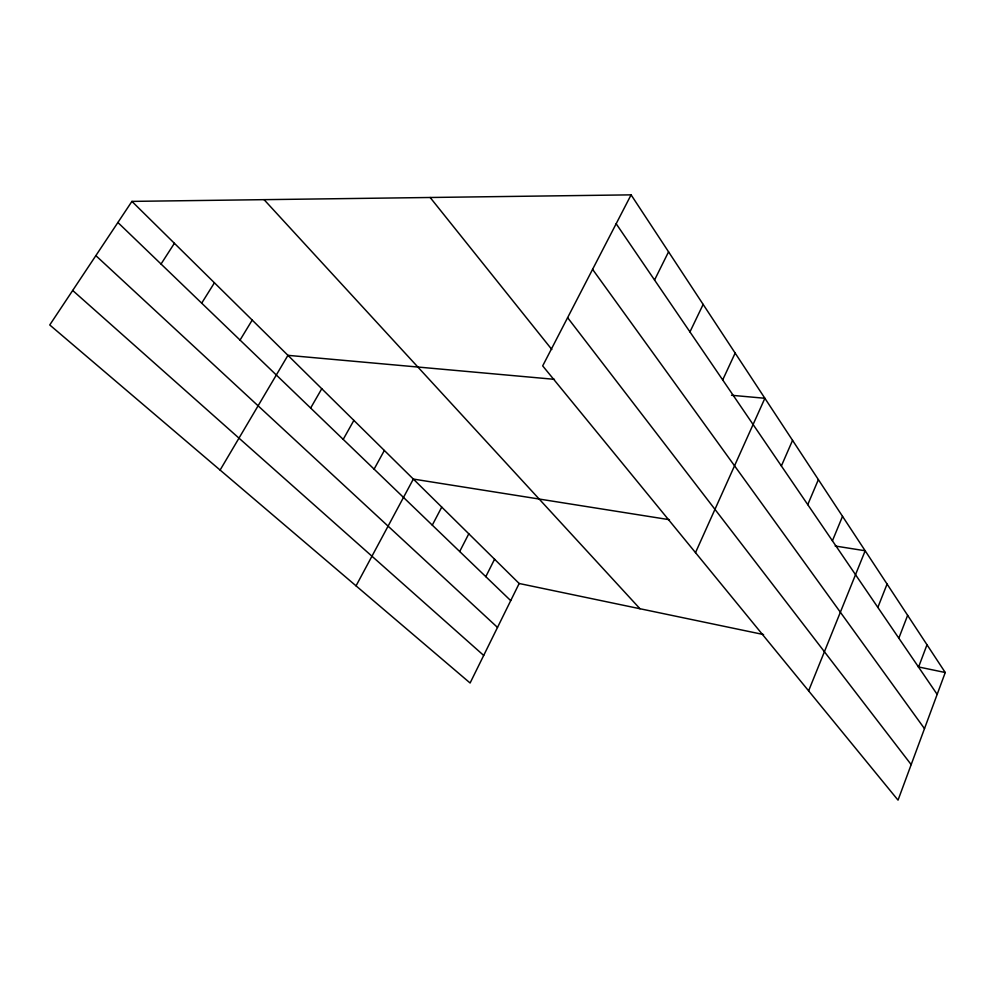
<?xml version="1.0" encoding="UTF-8"?>
<svg xmlns="http://www.w3.org/2000/svg" width="995" height="995" viewBox="0 0 995 995"><rect width="100%" height="100%" fill="white"/><g stroke="black" fill="none" stroke-linecap="round" stroke-linejoin="round"><path stroke-width="1.49" d="M631.091 194.858L945.25 672.52L898.037 800.142L542.685 365.886L631.091 194.858L131.925 201.388L49.75 324.955L470.1 683.005L519.166 583.493L131.925 201.388M918.559 667.11L926.992 644.772M898.833 638.181L907.639 615.333M877.851 607.423L887.067 584.065M808.612 690.853L865.177 550.77L835.153 546.006M832.417 540.795L842.529 516.343M807.753 504.639L818.375 479.615M781.373 465.958L792.555 440.35M695.505 552.635L764.881 398.274L731.536 395.276M722.693 379.941L735.156 353.076M689.945 331.92L703.142 304.408M654.548 280.018L668.565 251.822M485.809 576.652L494.565 559.227M459.69 551.516L468.794 533.793M432.29 525.136L441.743 507.114M356.048 585.856L413.335 479.068L669.461 519.713M374.108 469.13L384.344 450.474M343.2 439.38L353.872 420.4M310.639 408.049L321.771 388.722M220.106 470.063L287.941 355.339L554.464 379.331M240.044 340.091L252.208 320.079M201.686 303.152L214.422 282.791M161.041 264.023L174.399 243.302M519.166 583.493L763.575 634.561M918.348 666.911L945.25 672.52M72.685 290.465L483.694 655.431M95.856 255.628L497.5 627.422M117.895 222.494L510.709 600.632M264.073 199.659L639.984 608.741M430.151 197.483L551.827 349.494M567.61 317.666L911.184 764.608M592.585 269.359L924.492 728.651M616.166 223.738L937.166 694.386"/></g></svg>
